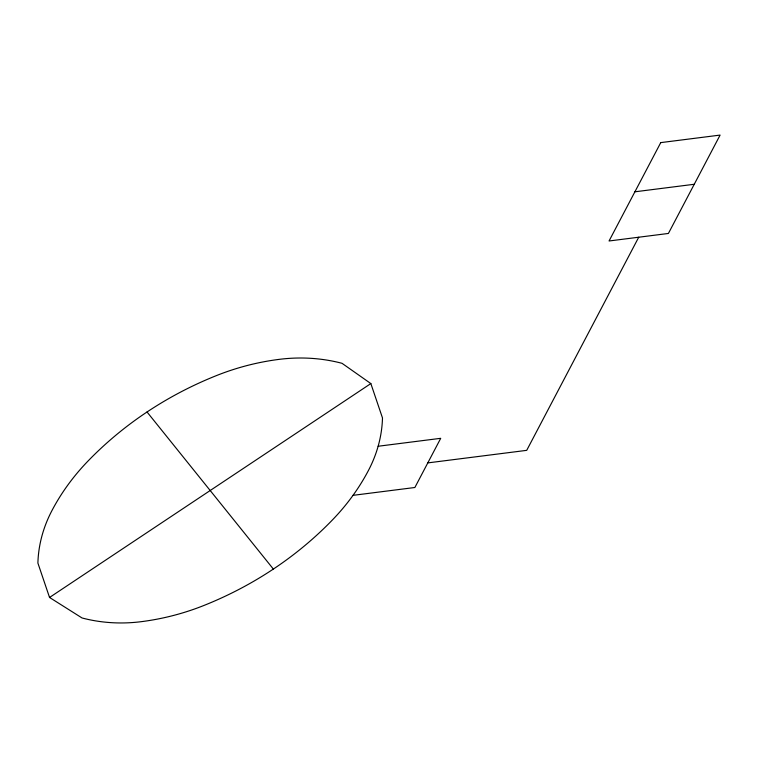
<?xml version="1.0" encoding="UTF-8"?>
<svg xmlns="http://www.w3.org/2000/svg" width="758" height="758" viewBox="0 0 758 758"><rect width="100%" height="100%" fill="white"/><g stroke="black" fill="none" stroke-linecap="round" stroke-linejoin="round"><path stroke-width="1.14" d="M638.729 237.216L526.715 450.347L427.796 462.901M49.545 597.465L370.842 383.576L382.487 417.952A142.978 124.928 -15.2 0 1 368.454 470.434A223.932 195.668 -15.2 0 1 332.686 519.675A338.295 295.592 -15.2 0 1 203.675 605.566A223.932 195.668 -15.2 0 1 141.263 621.674A142.978 124.928 -15.2 0 1 82.035 617.969L49.545 597.465L37.9 563.09A142.978 124.928 -15.2 0 1 51.932 510.608A223.932 195.668 -15.2 0 1 87.701 461.366A338.295 295.592 -15.2 0 1 216.712 375.485A223.932 195.668 -15.2 0 1 279.124 359.368A151.818 132.659 -15.2 0 1 342.019 363.309L370.842 383.576M634.901 191.802L694.252 184.27M378.128 446.254L440.72 438.314L414.872 487.498L353.02 495.344M147.033 411.982L273.354 569.059M660.749 142.618L609.053 240.987L668.404 233.455L720.1 135.085L660.749 142.618"/></g></svg>
